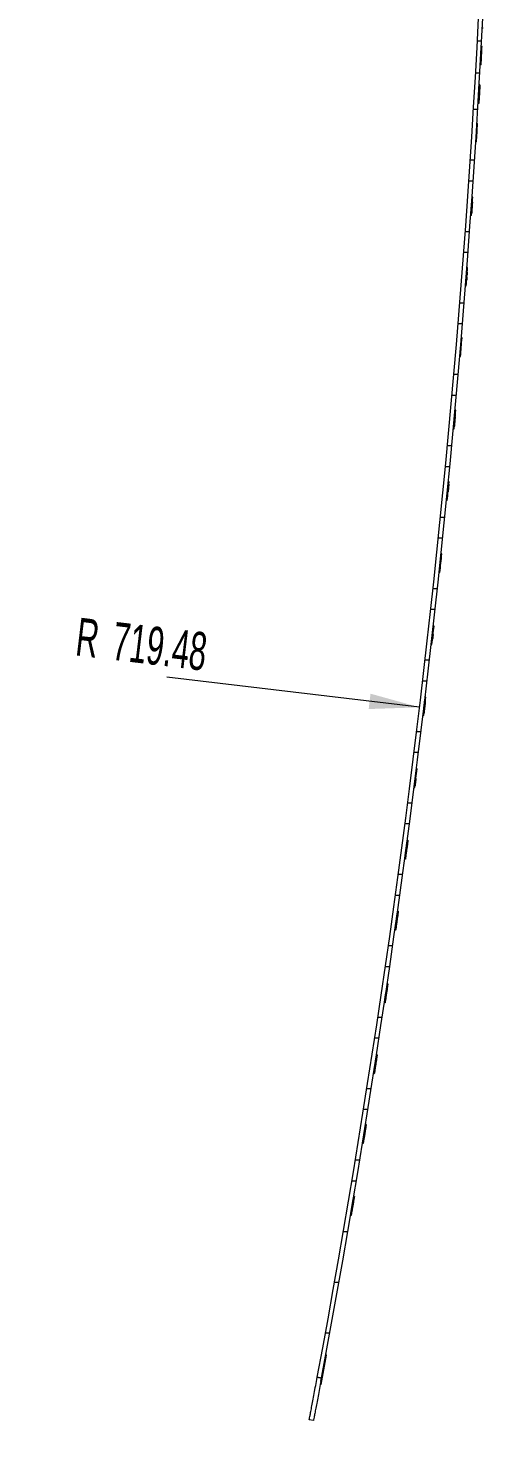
# Model space of a CAD drawing. Header units: millimetres. Extents: x -568 to 210, y 0 to 297.
# Drawn here: x 119.3 to 151.9, y 100.2 to 198.2 of the extents above; entities that cross this region are included whole.
import ezdxf

# ---------------------------------------------------------------- set-up
doc = ezdxf.new("R2010")
doc.units = ezdxf.units.MM
doc.linetypes.add('HIDDEN', pattern=[1.905, 1.27, -0.635])
doc.styles.add('SLDTEXTSTYLE2', font='TXT', dxfattribs={"width": 0.605})
doc.dimstyles.new('SLDDIMSTYLE4', dxfattribs={"dimtxt": 2.568319, "dimasz": 3.5, "dimexe": 0, "dimexo": 0.0625, "dimgap": 0.64208, "dimtad": 2, "dimrnd": 1e-09, "dimzin": 12, "dimdsep": 46, "dimtxsty": 'SLDTEXTSTYLE2', "dimblk1": 'NONE', "dimblk2": 'NONE', "dimsah": 1, "dimcen": 0.09, "dimadec": 0, "dimazin": 0, "dimtfac": 1, "dimtofl": 0, "dimtmove": 0, "dimatfit": 3, "dimldrblk": 'NONE', "dimfxl": 1, "dimtolj": 1, "dimtzin": 12, "dimarcsym": 0})

# ---------------------------------------------------------------- blocks, each defined once
blk = doc.blocks.new('*D37')
at = {"color": 7, "linetype": 'Continuous', "lineweight": 0, "attachment_point": 1, "rotation": 353.19613, "style": 'SLDTEXTSTYLE2'}
for s, insert, char_height in [('R', (122.812, 157.195), 2.646), ('719.48', (125.34, 156.894), 2.6458)]:
    blk.add_mtext(s, dxfattribs=dict(at, insert=insert, char_height=char_height))
blk = doc.blocks.new('_NONE')

msp = doc.modelspace()

# ---------------------------------------------------------------- linework, layer by layer
at = {"color": 7, "linetype": 'Continuous', "lineweight": 15}
for p, q in [((150.908, 198.177), (150.858, 198.177)), ((150.84, 196.921), (150.79, 196.921)), ((150.769, 195.636), (150.719, 195.636)), ((150.689, 194.252), (150.639, 194.252)), ((150.639, 193.396), (150.589, 193.396)), ((150.644, 193.481), (150.594, 193.481)), ((150.652, 193.623), (150.602, 193.623)), ((150.669, 193.901), (150.619, 193.901)), ((150.611, 192.935), (150.561, 192.935)), ((150.446, 190.269), (150.396, 190.269)), ((150.101, 185.155), (150.051, 185.155)), ((149.735, 180.244), (149.685, 180.244)), ((149.736, 180.261), (149.686, 180.261)), ((149.337, 175.353), (149.287, 175.353)), ((148.891, 170.305), (148.84, 170.305)), ((148.892, 170.322), (148.842, 170.322)), ((148.416, 165.325), (148.365, 165.325)), ((148.417, 165.342), (148.367, 165.342)), ((147.904, 160.333), (147.854, 160.333)), ((147.353, 155.3), (147.303, 155.3)), ((147.355, 155.317), (147.304, 155.317)), ((146.776, 150.352), (146.726, 150.352)), ((146.778, 150.368), (146.728, 150.368)), ((146.159, 145.358), (146.108, 145.358)), ((146.161, 145.374), (146.11, 145.374)), ((145.509, 140.389), (145.459, 140.389)), ((145.511, 140.406), (145.585, 140.96)), ((145.595, 141.031), (145.544, 141.031)), ((144.829, 135.454), (144.778, 135.454)), ((144.831, 135.47), (144.909, 136.024)), ((144.919, 136.096), (144.869, 136.096)), ((144.096, 130.401), (144.046, 130.401)), ((144.099, 130.417), (144.181, 130.971)), ((144.191, 131.042), (144.141, 131.042)), ((143.343, 125.45), (143.293, 125.45)), ((143.346, 125.467), (143.432, 126.02)), ((143.443, 126.092), (143.392, 126.092)), ((142.573, 120.613), (142.523, 120.613)), ((142.576, 120.629), (142.672, 121.222)), ((142.677, 121.254), (142.627, 121.254)), ((141.743, 115.617), (141.835, 116.162)), ((141.849, 116.242), (141.798, 116.242)), ((141.74, 115.6), (141.689, 115.6)), ((140.023, 105.897), (139.972, 105.897)), ((140.028, 105.923), (139.977, 105.923)), ((139.38, 104.347), (139.674, 104.291)), ((139.637, 103.816), (139.586, 103.816)), ((139.641, 103.842), (139.591, 103.842)), ((139.118, 101.342), (138.824, 101.399))]:
    msp.add_line(p, q, dxfattribs=at)
at = {"color": 7, "linetype": 'HIDDEN', "lineweight": 0}
for p, q in [((150.809, 197.291), (150.509, 197.291)), ((150.79, 196.007), (150.739, 196.007)), ((150.789, 196.004), (150.739, 196.004)), ((150.802, 196.229), (150.752, 196.229)), ((150.807, 196.311), (150.756, 196.311)), ((150.81, 196.377), (150.76, 196.377)), ((150.811, 196.392), (150.761, 196.392)), ((150.821, 196.572), (150.771, 196.572)), ((150.822, 196.588), (150.772, 196.588)), ((150.832, 196.772), (150.782, 196.772)), ((150.387, 195.087), (150.688, 195.087)), ((150.777, 195.791), (150.727, 195.791)), ((150.777, 195.785), (150.727, 195.785)), ((150.68, 194.088), (150.63, 194.088)), ((150.681, 194.104), (150.631, 194.104)), ((150.688, 194.236), (150.638, 194.236)), ((150.62, 193.083), (150.57, 193.083)), ((150.621, 193.1), (150.571, 193.1)), ((150.634, 193.308), (150.583, 193.308)), ((150.634, 193.316), (150.584, 193.316)), ((150.636, 193.347), (150.586, 193.347)), ((150.645, 193.506), (150.595, 193.506)), ((150.645, 193.497), (150.595, 193.497)), ((150.645, 193.495), (150.595, 193.495)), ((150.647, 193.528), (150.597, 193.528)), ((150.648, 193.544), (150.598, 193.544)), ((150.653, 193.627), (150.602, 193.627)), ((150.655, 193.676), (150.605, 193.676)), ((150.656, 193.693), (150.606, 193.693)), ((150.663, 193.799), (150.613, 193.799)), ((150.665, 193.833), (150.615, 193.833)), ((150.666, 193.851), (150.616, 193.851)), ((150.667, 193.874), (150.617, 193.874)), ((150.669, 193.913), (150.619, 193.913)), ((150.645, 193.506), (150.644, 193.486)), ((150.535, 192.517), (150.234, 192.517)), ((150.612, 192.952), (150.562, 192.952)), ((150.497, 191.081), (150.447, 191.081)), ((150.506, 191.227), (150.456, 191.227)), ((150.507, 191.232), (150.457, 191.232)), ((150.509, 191.27), (150.459, 191.27)), ((150.527, 191.553), (150.477, 191.553)), ((150.467, 190.595), (150.416, 190.595)), ((150.014, 189.019), (150.315, 189.019)), ((150.215, 187.549), (149.914, 187.549)), ((150.181, 186.291), (150.13, 186.291)), ((150.191, 186.439), (150.141, 186.439)), ((150.109, 185.27), (150.059, 185.27)), ((150.112, 185.32), (150.062, 185.32)), ((150.124, 185.481), (150.074, 185.481)), ((150.129, 185.558), (150.079, 185.558)), ((150.135, 185.636), (150.085, 185.636)), ((150.164, 186.061), (150.114, 186.061)), ((150.166, 186.077), (150.115, 186.077)), ((150.166, 186.085), (150.116, 186.085)), ((150.166, 186.083), (150.116, 186.083)), ((150.168, 186.114), (150.118, 186.114)), ((149.671, 184.051), (149.971, 184.051)), ((149.861, 182.581), (149.56, 182.581)), ((149.824, 181.397), (149.774, 181.397)), ((149.835, 181.545), (149.785, 181.545)), ((149.746, 180.392), (149.696, 180.392)), ((149.761, 180.587), (149.711, 180.587)), ((149.763, 180.606), (149.713, 180.606)), ((149.764, 180.623), (149.714, 180.623)), ((149.766, 180.648), (149.716, 180.648)), ((149.766, 180.647), (149.716, 180.647)), ((149.783, 180.87), (149.733, 180.87)), ((149.785, 180.887), (149.734, 180.887)), ((149.79, 180.964), (149.74, 180.964)), ((149.795, 181.016), (149.744, 181.016)), ((149.795, 181.018), (149.745, 181.018)), ((149.809, 181.199), (149.758, 181.199)), ((149.81, 181.213), (149.759, 181.213)), ((149.81, 181.219), (149.76, 181.219)), ((149.81, 181.218), (149.76, 181.218)), ((149.81, 181.216), (149.76, 181.216)), ((149.292, 179.083), (149.593, 179.083)), ((149.473, 177.613), (149.172, 177.613)), ((149.443, 176.621), (149.393, 176.621)), ((149.444, 176.637), (149.394, 176.637)), ((149.363, 175.666), (149.313, 175.666)), ((149.364, 175.679), (149.314, 175.679)), ((149.377, 175.83), (149.327, 175.83)), ((149.416, 176.293), (149.366, 176.293)), ((149.417, 176.311), (149.367, 176.311)), ((148.88, 174.115), (149.181, 174.115)), ((149.05, 172.645), (148.749, 172.645)), ((149.008, 171.589), (148.957, 171.589)), ((149.009, 171.606), (148.959, 171.606)), ((148.922, 170.647), (148.872, 170.647)), ((148.924, 170.667), (148.874, 170.667)), ((148.925, 170.684), (148.875, 170.684)), ((148.932, 170.752), (148.881, 170.752)), ((148.933, 170.762), (148.882, 170.762)), ((148.946, 170.914), (148.896, 170.914)), ((148.948, 170.931), (148.898, 170.931)), ((148.957, 171.029), (148.907, 171.029)), ((148.963, 171.092), (148.912, 171.092)), ((148.97, 171.178), (148.92, 171.178)), ((148.98, 171.28), (148.929, 171.28)), ((148.993, 171.425), (148.942, 171.425)), ((148.904, 170.453), (148.854, 170.453)), ((148.905, 170.461), (148.855, 170.461)), ((148.432, 169.147), (148.733, 169.147)), ((148.592, 167.677), (148.291, 167.677)), ((148.543, 166.626), (148.493, 166.626)), ((148.449, 165.667), (148.399, 165.667)), ((148.458, 165.759), (148.408, 165.759)), ((148.459, 165.768), (148.409, 165.768)), ((148.459, 165.764), (148.409, 165.764)), ((148.476, 165.943), (148.426, 165.943)), ((148.483, 166.012), (148.433, 166.012)), ((148.485, 166.033), (148.435, 166.033)), ((148.5, 166.181), (148.449, 166.181)), ((148.509, 166.28), (148.459, 166.28)), ((148.511, 166.3), (148.461, 166.3)), ((148.511, 166.296), (148.461, 166.296)), ((148.522, 166.412), (148.472, 166.412)), ((148.525, 166.439), (148.475, 166.439)), ((148.529, 166.477), (148.478, 166.477)), ((148.529, 166.48), (148.479, 166.48)), ((148.43, 165.473), (148.38, 165.473)), ((147.95, 164.179), (148.251, 164.179)), ((148.099, 162.709), (147.798, 162.709)), ((148.005, 161.291), (147.955, 161.291)), ((148.02, 161.436), (147.97, 161.436)), ((148.023, 161.467), (147.973, 161.467)), ((148.037, 161.601), (147.987, 161.601)), ((148.039, 161.617), (147.989, 161.617)), ((147.939, 160.659), (147.888, 160.659)), ((147.941, 160.682), (147.891, 160.682)), ((147.433, 159.21), (147.734, 159.21)), ((147.572, 157.741), (147.27, 157.741)), ((147.425, 155.942), (147.375, 155.942)), ((147.434, 156.021), (147.384, 156.021)), ((147.442, 156.091), (147.392, 156.091)), ((147.462, 156.269), (147.411, 156.269)), ((147.463, 156.277), (147.412, 156.277)), ((147.463, 156.276), (147.412, 156.276)), ((147.462, 156.275), (147.412, 156.275)), ((147.462, 156.273), (147.412, 156.273)), ((147.482, 156.453), (147.432, 156.453)), ((147.499, 156.601), (147.449, 156.601)), ((147.37, 155.448), (147.319, 155.448)), ((147.392, 155.643), (147.341, 155.643)), ((147.398, 155.698), (147.347, 155.698)), ((147.397, 155.695), (147.347, 155.695)), ((147.397, 155.693), (147.347, 155.693)), ((147.397, 155.69), (147.347, 155.69)), ((146.881, 154.242), (147.183, 154.242)), ((147.01, 152.773), (146.708, 152.773)), ((146.848, 150.949), (146.797, 150.949)), ((146.849, 150.961), (146.799, 150.961)), ((146.851, 150.981), (146.801, 150.981)), ((146.858, 151.036), (146.808, 151.036)), ((146.879, 151.218), (146.829, 151.218)), ((146.88, 151.226), (146.83, 151.226)), ((146.881, 151.23), (146.831, 151.23)), ((146.892, 151.327), (146.842, 151.327)), ((146.913, 151.504), (146.863, 151.504)), ((146.931, 151.653), (146.881, 151.653)), ((146.794, 150.5), (146.743, 150.5)), ((146.815, 150.681), (146.765, 150.681)), ((146.817, 150.698), (146.767, 150.698)), ((146.817, 150.694), (146.767, 150.694)), ((146.831, 150.813), (146.781, 150.813)), ((146.294, 149.274), (146.596, 149.274)), ((146.412, 147.805), (146.11, 147.805)), ((146.241, 146.008), (146.19, 146.008)), ((146.241, 146.008), (146.191, 146.008)), ((146.263, 146.186), (146.213, 146.186)), ((146.282, 146.332), (146.231, 146.332)), ((146.282, 146.337), (146.232, 146.337)), ((146.287, 146.375), (146.237, 146.375)), ((146.293, 146.422), (146.243, 146.422)), ((146.304, 146.51), (146.254, 146.51)), ((146.323, 146.658), (146.272, 146.658)), ((146.174, 145.481), (146.124, 145.481)), ((146.177, 145.506), (146.127, 145.506)), ((146.202, 145.7), (146.152, 145.7)), ((145.672, 144.306), (145.974, 144.306)), ((145.78, 142.837), (145.477, 142.837)), ((145.62, 141.217), (145.569, 141.217)), ((145.64, 141.369), (145.589, 141.369)), ((145.645, 141.406), (145.594, 141.406)), ((145.663, 141.542), (145.612, 141.542)), ((145.665, 141.558), (145.615, 141.558)), ((145.682, 141.69), (145.632, 141.69)), ((145.685, 141.706), (145.634, 141.706)), ((145.595, 141.029), (145.544, 141.029)), ((145.597, 141.046), (145.546, 141.046)), ((145.597, 141.047), (145.547, 141.047)), ((145.015, 139.338), (145.317, 139.338)), ((145.112, 137.869), (144.81, 137.869)), ((144.959, 136.376), (144.908, 136.376)), ((144.961, 136.392), (144.91, 136.392)), ((144.962, 136.4), (144.911, 136.4)), ((144.962, 136.399), (144.911, 136.399)), ((144.991, 136.606), (144.94, 136.606)), ((144.993, 136.623), (144.943, 136.623)), ((145.012, 136.755), (144.961, 136.755)), ((145.014, 136.771), (144.963, 136.771)), ((144.919, 136.094), (144.869, 136.094)), ((144.922, 136.112), (144.871, 136.112)), ((144.921, 136.111), (144.871, 136.111)), ((144.322, 134.37), (144.625, 134.37)), ((144.41, 132.901), (144.106, 132.901)), ((144.238, 131.355), (144.187, 131.355)), ((144.24, 131.369), (144.189, 131.369)), ((144.24, 131.375), (144.19, 131.375)), ((144.24, 131.372), (144.19, 131.372)), ((144.267, 131.553), (144.216, 131.553)), ((144.269, 131.569), (144.219, 131.569)), ((144.288, 131.701), (144.238, 131.701)), ((144.291, 131.718), (144.24, 131.718)), ((144.192, 131.044), (144.141, 131.044)), ((144.191, 131.04), (144.141, 131.04)), ((144.194, 131.058), (144.143, 131.058)), ((144.194, 131.057), (144.143, 131.057)), ((144.203, 131.12), (144.152, 131.12)), ((144.211, 131.174), (144.16, 131.174)), ((144.211, 131.173), (144.16, 131.173)), ((143.594, 129.402), (143.898, 129.402)), ((143.671, 127.933), (143.368, 127.933)), ((143.492, 126.406), (143.441, 126.406)), ((143.522, 126.602), (143.471, 126.602)), ((143.524, 126.619), (143.474, 126.619)), ((143.542, 126.734), (143.491, 126.734)), ((143.545, 126.751), (143.494, 126.751)), ((143.547, 126.767), (143.497, 126.767)), ((143.443, 126.09), (143.392, 126.09)), ((143.445, 126.108), (143.395, 126.108)), ((143.445, 126.107), (143.395, 126.107)), ((142.831, 124.434), (143.135, 124.434)), ((142.898, 122.965), (142.594, 122.965)), ((142.755, 121.732), (142.704, 121.732)), ((142.76, 121.765), (142.709, 121.765)), ((142.762, 121.782), (142.712, 121.782)), ((142.781, 121.897), (142.73, 121.897)), ((142.784, 121.913), (142.733, 121.913)), ((142.786, 121.93), (142.736, 121.93)), ((142.677, 121.252), (142.626, 121.252)), ((142.68, 121.27), (142.629, 121.27)), ((142.68, 121.269), (142.629, 121.269)), ((142.691, 121.337), (142.64, 121.337)), ((142.701, 121.4), (142.65, 121.4)), ((142.715, 121.485), (142.664, 121.485)), ((142.032, 119.466), (142.336, 119.466)), ((142.088, 117.997), (141.784, 117.997)), ((141.924, 116.687), (141.873, 116.687)), ((141.928, 116.715), (141.878, 116.715)), ((141.935, 116.755), (141.884, 116.755)), ((141.935, 116.753), (141.884, 116.753)), ((141.937, 116.769), (141.887, 116.769)), ((141.96, 116.901), (141.909, 116.901)), ((141.962, 116.917), (141.912, 116.917)), ((141.848, 116.24), (141.797, 116.24)), ((141.851, 116.257), (141.8, 116.257)), ((141.851, 116.258), (141.801, 116.258)), ((141.856, 116.287), (141.805, 116.287)), ((141.86, 116.308), (141.809, 116.308)), ((141.885, 116.456), (141.834, 116.456)), ((141.901, 116.555), (141.851, 116.555)), ((141.904, 116.571), (141.853, 116.571)), ((141.198, 114.498), (141.502, 114.498)), ((140.876, 110.935), (140.572, 110.935)), ((139.949, 107.435), (140.254, 107.435)), ((139.828, 104.843), (139.777, 104.843)), ((139.674, 104.291), (139.38, 104.347))]:
    msp.add_line(p, q, dxfattribs=at)
at = {"color": 7, "linetype": 'Continuous', "lineweight": 0}
msp.add_line((146.495, 150.947), (128.915, 153.045), dxfattribs=at)
at = {"color": 7, "linetype": 'HIDDEN', "lineweight": 0, "flags": 128}
msp.add_lwpolyline([(139.635, 104.08), (139.672, 104.277), (139.674, 104.291)], dxfattribs=at)
at = {"color": 7, "linetype": 'Continuous', "lineweight": 15}
for radius, start, end in [(719.48, 349.441428, 0), (719.78, 349.441328, 0), (719.83, 356.770799, 356.873171), (719.83, 356.556747, 356.647327), (719.83, 356.342818, 356.445235), (719.83, 355.934843, 356.037309), (719.83, 355.544172, 355.646689), (719.83, 355.152244, 355.254818), (719.83, 354.750196, 354.852833), (719.83, 354.352006, 354.45471), (719.83, 353.951248, 354.054025), (719.83, 353.549596, 353.652451), (719.83, 353.153063, 353.256001), (719.83, 352.752515, 352.85554), (719.83, 349.40579, 349.572124)]:
    msp.add_arc((-567.918, 236.185), radius, start, end, dxfattribs=at)
at = {"color": 7, "linetype": 'HIDDEN', "lineweight": 0}
for points, knots in [([(150.761, 196.392), (150.761, 196.389), (150.761, 196.386), (150.76, 196.384), (150.76, 196.382), (150.76, 196.381), (150.76, 196.38), (150.76, 196.378), (150.76, 196.377), (150.76, 196.377)], [0, 0, 0, 0, 0.000039056, 0.000039056, 0.000039056, 0.0000779637, 0.0000779637, 0.0000779637, 0.0001554106, 0.0001554106, 0.0001554106, 0.0001554106]), ([(150.727, 195.791), (150.727, 195.789), (150.727, 195.788), (150.727, 195.787), (150.727, 195.786), (150.727, 195.786), (150.727, 195.786), (150.727, 195.785), (150.727, 195.785), (150.727, 195.785)], [0, 0, 0, 0, 0.00002756, 0.00002756, 0.00002756, 0.000055125, 0.000055125, 0.000055125, 0.000110108, 0.000110108, 0.000110108, 0.000110108]), ([(150.616, 193.851), (150.617, 193.869), (150.618, 193.888), (150.619, 193.908), (150.62, 193.927), (150.621, 193.946), (150.622, 193.966), (150.624, 193.986), (150.625, 194.006), (150.626, 194.026), (150.627, 194.047), (150.628, 194.067), (150.63, 194.088)], [0, 0, 0, 0, 0.0000634621, 0.0000634621, 0.0000634621, 0.0001269779, 0.0001269779, 0.0001269779, 0.0001903364, 0.0001903364, 0.0001903364, 0.0002539866, 0.0002539866, 0.0002539866, 0.0002539866]), ([(150.622, 193.119), (150.622, 193.115), (150.621, 193.1), (150.621, 193.1), (150.621, 193.1)], [0, 0, 0, 0, 0.260717, 1, 1, 1, 1]), ([(150.639, 193.396), (150.639, 193.396), (150.638, 193.381), (150.636, 193.35), (150.634, 193.32), (150.634, 193.308)], [0, 0, 0, 0, 0.027871, 0.601035, 1, 1, 1, 1]), ([(150.135, 185.636), (150.131, 185.586), (150.127, 185.534), (150.119, 185.413), (150.114, 185.345), (150.109, 185.27)], [0, 0, 0, 0, 0.5, 0.5, 1, 1, 1, 1]), ([(150.166, 186.083), (150.163, 186.035), (150.159, 185.988), (150.154, 185.904), (150.151, 185.867), (150.144, 185.762), (150.139, 185.698), (150.135, 185.636)], [0, 0, 0, 0, 0.25, 0.25, 0.5, 0.5, 1, 1, 1, 1]), ([(149.785, 180.887), (149.785, 180.887), (149.784, 180.883), (149.782, 180.86), (149.781, 180.843), (149.778, 180.798), (149.776, 180.771), (149.771, 180.712), (149.769, 180.68), (149.766, 180.648)], [0, 0, 0, 0, 0.25, 0.25, 0.5, 0.5, 0.75, 0.75, 1, 1, 1, 1]), ([(149.81, 181.213), (149.807, 181.184), (149.805, 181.155), (149.801, 181.102), (149.799, 181.08), (149.797, 181.048), (149.796, 181.036), (149.795, 181.02), (149.795, 181.017), (149.795, 181.016)], [0, 0, 0, 0, 0.25, 0.25, 0.5, 0.5, 0.75, 0.75, 1, 1, 1, 1]), ([(149.795, 181.016), (149.795, 181.016), (149.795, 181.016), (149.795, 181.017), (149.795, 181.017), (149.795, 181.017), (149.795, 181.017), (149.795, 181.017), (149.795, 181.018), (149.795, 181.018)], [0, 0, 0, 0, 0.00000593754, 0.00000593754, 0.00000593754, 0.00001187594, 0.00001187594, 0.00001187594, 0.00002374416, 0.00002374416, 0.00002374416, 0.00002374416]), ([(148.932, 170.752), (148.928, 170.715), (148.925, 170.678), (148.918, 170.607), (148.915, 170.573), (148.91, 170.513), (148.908, 170.489), (148.905, 170.46), (148.904, 170.454), (148.904, 170.453)], [0, 0, 0, 0, 0.25, 0.25, 0.5, 0.5, 0.75, 0.75, 1, 1, 1, 1]), ([(148.957, 171.029), (148.957, 171.028), (148.956, 171.025), (148.954, 171.002), (148.952, 170.981), (148.948, 170.926), (148.945, 170.894), (148.938, 170.824), (148.935, 170.788), (148.932, 170.752)], [0, 0, 0, 0, 0.25, 0.25, 0.5, 0.5, 0.75, 0.75, 1, 1, 1, 1]), ([(148.97, 171.178), (148.97, 171.177), (148.97, 171.169), (148.967, 171.139), (148.965, 171.117), (148.963, 171.092)], [0, 0, 0, 0, 0.5, 0.5, 1, 1, 1, 1]), ([(148.38, 165.473), (148.38, 165.474), (148.381, 165.48), (148.383, 165.509), (148.386, 165.532), (148.391, 165.589), (148.395, 165.623), (148.402, 165.693), (148.405, 165.73), (148.409, 165.768)], [0, 0, 0, 0, 0.25, 0.25, 0.5, 0.5, 0.75, 0.75, 1, 1, 1, 1]), ([(148.409, 165.768), (148.412, 165.803), (148.416, 165.838), (148.422, 165.904), (148.425, 165.933), (148.43, 165.982), (148.432, 166.002), (148.434, 166.027), (148.435, 166.032), (148.435, 166.033)], [0, 0, 0, 0, 0.25, 0.25, 0.5, 0.5, 0.75, 0.75, 1, 1, 1, 1]), ([(148.529, 166.48), (148.522, 166.405), (148.513, 166.316), (148.495, 166.132), (148.486, 166.037), (148.476, 165.943)], [0, 0, 0, 0, 0.5, 0.5, 1, 1, 1, 1]), ([(148.5, 166.181), (148.5, 166.18), (148.499, 166.178), (148.498, 166.163), (148.497, 166.151), (148.494, 166.122), (148.492, 166.105), (148.488, 166.062), (148.486, 166.037), (148.483, 166.012)], [0, 0, 0, 0, 0.25, 0.25, 0.5, 0.5, 0.75, 0.75, 1, 1, 1, 1]), ([(148.529, 166.477), (148.529, 166.477), (148.528, 166.472), (148.526, 166.45), (148.524, 166.432), (148.522, 166.412)], [0, 0, 0, 0, 0.5, 0.5, 1, 1, 1, 1]), ([(147.347, 155.698), (147.351, 155.73), (147.355, 155.762), (147.362, 155.823), (147.365, 155.851), (147.37, 155.898), (147.372, 155.916), (147.374, 155.938), (147.375, 155.942), (147.375, 155.942)], [0, 0, 0, 0, 0.25, 0.25, 0.5, 0.5, 0.75, 0.75, 1, 1, 1, 1]), ([(147.392, 156.091), (147.392, 156.091), (147.392, 156.093), (147.394, 156.108), (147.395, 156.12), (147.399, 156.155), (147.401, 156.177), (147.407, 156.225), (147.409, 156.251), (147.412, 156.276)], [0, 0, 0, 0, 0.25, 0.25, 0.5, 0.5, 0.75, 0.75, 1, 1, 1, 1]), ([(147.434, 156.021), (147.433, 156.011), (147.431, 155.998), (147.427, 155.959), (147.424, 155.933), (147.418, 155.873), (147.414, 155.84), (147.406, 155.768), (147.402, 155.732), (147.397, 155.695)], [0, 0, 0, 0, 0.25, 0.25, 0.5, 0.5, 0.75, 0.75, 1, 1, 1, 1]), ([(147.412, 156.276), (147.415, 156.301), (147.418, 156.325), (147.423, 156.371), (147.425, 156.391), (147.431, 156.44), (147.432, 156.452), (147.432, 156.453)], [0, 0, 0, 0, 0.25, 0.25, 0.5, 0.5, 1, 1, 1, 1]), ([(147.319, 155.448), (147.319, 155.45), (147.32, 155.454), (147.323, 155.477), (147.324, 155.493), (147.33, 155.539), (147.333, 155.569), (147.34, 155.632), (147.344, 155.665), (147.347, 155.698)], [0, 0, 0, 0, 0.25, 0.25, 0.5, 0.5, 0.75, 0.75, 1, 1, 1, 1]), ([(146.848, 150.949), (146.836, 150.851), (146.824, 150.752), (146.81, 150.638), (146.808, 150.615), (146.803, 150.575), (146.801, 150.557), (146.797, 150.529), (146.796, 150.518), (146.794, 150.504), (146.794, 150.501), (146.794, 150.5)], [0, 0, 0, 0, 0.5, 0.5, 0.625, 0.625, 0.75, 0.75, 0.875, 0.875, 1, 1, 1, 1]), ([(146.799, 150.961), (146.799, 150.962), (146.799, 150.966), (146.802, 150.989), (146.804, 151.008), (146.81, 151.057), (146.814, 151.087), (146.821, 151.15), (146.825, 151.184), (146.829, 151.218)], [0, 0, 0, 0, 0.25, 0.25, 0.5, 0.5, 0.75, 0.75, 1, 1, 1, 1]), ([(146.829, 151.218), (146.833, 151.253), (146.838, 151.289), (146.846, 151.357), (146.849, 151.389), (146.856, 151.444), (146.859, 151.468), (146.862, 151.497), (146.863, 151.503), (146.863, 151.504)], [0, 0, 0, 0, 0.25, 0.25, 0.5, 0.5, 0.75, 0.75, 1, 1, 1, 1]), ([(146.88, 151.226), (146.874, 151.175), (146.868, 151.124), (146.857, 151.027), (146.851, 150.98), (146.842, 150.901), (146.838, 150.868), (146.833, 150.824), (146.831, 150.814), (146.831, 150.813)], [0, 0, 0, 0, 0.25, 0.25, 0.5, 0.5, 0.75, 0.75, 1, 1, 1, 1]), ([(146.851, 150.981), (146.851, 150.975), (146.85, 150.97), (146.849, 150.965), (146.849, 150.962), (146.849, 150.96), (146.848, 150.957), (146.848, 150.955), (146.848, 150.952), (146.848, 150.949)], [0, 0, 0, 0, 0.00001580744, 0.00001580744, 0.00001580744, 0.00002371148, 0.00002371148, 0.00002371148, 0.00003161564, 0.00003161564, 0.00003161564, 0.00003161564]), ([(146.127, 145.506), (146.127, 145.507), (146.128, 145.511), (146.13, 145.531), (146.132, 145.546), (146.137, 145.582), (146.139, 145.602), (146.145, 145.648), (146.148, 145.673), (146.164, 145.799), (146.177, 145.904), (146.191, 146.008)], [0, 0, 0, 0, 0.125, 0.125, 0.25, 0.25, 0.375, 0.375, 0.5, 0.5, 1, 1, 1, 1]), ([(146.241, 146.008), (146.229, 145.916), (146.218, 145.825), (146.201, 145.689), (146.195, 145.645), (146.184, 145.559), (146.179, 145.519), (146.174, 145.481)], [0, 0, 0, 0, 0.5, 0.5, 0.75, 0.75, 1, 1, 1, 1]), ([(146.191, 146.008), (146.2, 146.079), (146.208, 146.15), (146.226, 146.291), (146.235, 146.361), (146.243, 146.422)], [0, 0, 0, 0, 0.5, 0.5, 1, 1, 1, 1]), ([(146.243, 146.422), (146.246, 146.448), (146.249, 146.472), (146.253, 146.503), (146.254, 146.509), (146.254, 146.51)], [0, 0, 0, 0, 0.5, 0.5, 1, 1, 1, 1]), ([(145.544, 141.029), (145.553, 141.093), (145.561, 141.157), (145.578, 141.283), (145.586, 141.345), (145.6, 141.449), (145.605, 141.489), (145.613, 141.545), (145.614, 141.557), (145.615, 141.558)], [0, 0, 0, 0, 0.25, 0.25, 0.5, 0.5, 0.75, 0.75, 1, 1, 1, 1]), ([(145.478, 140.537), (145.479, 140.539), (145.48, 140.549), (145.487, 140.601), (145.492, 140.64), (145.505, 140.733), (145.512, 140.789), (145.528, 140.907), (145.536, 140.968), (145.544, 141.029)], [0, 0, 0, 0, 0.25, 0.25, 0.5, 0.5, 0.75, 0.75, 1, 1, 1, 1]), ([(144.869, 136.094), (144.878, 136.158), (144.886, 136.222), (144.904, 136.347), (144.913, 136.41), (144.927, 136.514), (144.933, 136.554), (144.941, 136.61), (144.942, 136.622), (144.943, 136.623)], [0, 0, 0, 0, 0.25, 0.25, 0.5, 0.5, 0.75, 0.75, 1, 1, 1, 1]), ([(144.799, 135.602), (144.8, 135.604), (144.801, 135.614), (144.808, 135.665), (144.814, 135.705), (144.827, 135.798), (144.835, 135.854), (144.851, 135.971), (144.86, 136.032), (144.869, 136.094)], [0, 0, 0, 0, 0.25, 0.25, 0.5, 0.5, 0.75, 0.75, 1, 1, 1, 1]), ([(144.068, 130.549), (144.068, 130.55), (144.07, 130.56), (144.077, 130.612), (144.083, 130.651), (144.097, 130.745), (144.105, 130.801), (144.123, 130.918), (144.132, 130.979), (144.141, 131.04)], [0, 0, 0, 0, 0.25, 0.25, 0.5, 0.5, 0.75, 0.75, 1, 1, 1, 1]), ([(144.211, 131.173), (144.211, 131.173), (144.211, 131.173), (144.211, 131.173), (144.211, 131.173), (144.211, 131.173), (144.211, 131.173), (144.211, 131.173), (144.211, 131.174), (144.211, 131.174)], [0, 0, 0, 0, 0.00000593754, 0.00000593754, 0.00000593754, 0.00001187596, 0.00001187596, 0.00001187596, 0.00002374538, 0.00002374538, 0.00002374538, 0.00002374538]), ([(143.392, 126.09), (143.402, 126.154), (143.412, 126.218), (143.431, 126.343), (143.441, 126.405), (143.457, 126.509), (143.463, 126.549), (143.472, 126.606), (143.474, 126.618), (143.474, 126.619)], [0, 0, 0, 0, 0.25, 0.25, 0.5, 0.5, 0.75, 0.75, 1, 1, 1, 1]), ([(143.316, 125.598), (143.316, 125.6), (143.318, 125.61), (143.326, 125.662), (143.332, 125.701), (143.346, 125.795), (143.355, 125.85), (143.373, 125.968), (143.383, 126.029), (143.392, 126.09)], [0, 0, 0, 0, 0.25, 0.25, 0.5, 0.5, 0.75, 0.75, 1, 1, 1, 1]), ([(142.626, 121.252), (142.637, 121.316), (142.647, 121.38), (142.667, 121.506), (142.677, 121.568), (142.694, 121.672), (142.701, 121.712), (142.71, 121.768), (142.712, 121.78), (142.712, 121.782)], [0, 0, 0, 0, 0.25, 0.25, 0.5, 0.5, 0.75, 0.75, 1, 1, 1, 1]), ([(142.547, 120.761), (142.547, 120.762), (142.549, 120.773), (142.557, 120.824), (142.563, 120.863), (142.579, 120.957), (142.588, 121.013), (142.607, 121.13), (142.617, 121.191), (142.626, 121.252)], [0, 0, 0, 0, 0.25, 0.25, 0.5, 0.5, 0.75, 0.75, 1, 1, 1, 1]), ([(142.691, 121.337), (142.691, 121.336), (142.69, 121.333), (142.686, 121.309), (142.683, 121.288), (142.674, 121.233), (142.669, 121.201), (142.658, 121.132), (142.652, 121.096), (142.646, 121.06)], [0, 0, 0, 0, 0.25, 0.25, 0.5, 0.5, 0.75, 0.75, 1, 1, 1, 1]), ([(142.715, 121.485), (142.715, 121.484), (142.713, 121.477), (142.709, 121.447), (142.705, 121.424), (142.701, 121.4)], [0, 0, 0, 0, 0.5, 0.5, 1, 1, 1, 1]), ([(141.797, 116.24), (141.808, 116.304), (141.819, 116.368), (141.84, 116.493), (141.851, 116.555), (141.868, 116.659), (141.875, 116.699), (141.885, 116.756), (141.887, 116.768), (141.887, 116.769)], [0, 0, 0, 0, 0.25, 0.25, 0.5, 0.5, 0.75, 0.75, 1, 1, 1, 1]), ([(141.714, 115.748), (141.715, 115.75), (141.716, 115.76), (141.725, 115.812), (141.732, 115.851), (141.748, 115.945), (141.757, 116.001), (141.777, 116.118), (141.787, 116.179), (141.797, 116.24)], [0, 0, 0, 0, 0.25, 0.25, 0.5, 0.5, 0.75, 0.75, 1, 1, 1, 1]), ([(141.764, 116.043), (141.77, 116.078), (141.776, 116.112), (141.787, 116.177), (141.792, 116.207), (141.8, 116.256), (141.804, 116.276), (141.808, 116.302), (141.809, 116.308), (141.809, 116.308)], [0, 0, 0, 0, 0.25, 0.25, 0.5, 0.5, 0.75, 0.75, 1, 1, 1, 1]), ([(141.885, 116.456), (141.885, 116.455), (141.884, 116.453), (141.882, 116.438), (141.88, 116.426), (141.875, 116.397), (141.872, 116.379), (141.865, 116.337), (141.86, 116.312), (141.856, 116.287)], [0, 0, 0, 0, 0.25, 0.25, 0.5, 0.5, 0.75, 0.75, 1, 1, 1, 1]), ([(139.63, 104.053), (139.63, 104.054), (139.631, 104.058), (139.634, 104.077), (139.637, 104.093), (139.649, 104.155), (139.661, 104.218), (139.689, 104.368), (139.705, 104.457), (139.74, 104.645), (139.758, 104.742), (139.776, 104.839)], [0, 0, 0, 0, 0.125, 0.125, 0.25, 0.25, 0.5, 0.5, 0.75, 0.75, 1, 1, 1, 1]), ([(139.776, 104.839), (139.795, 104.942), (139.814, 105.044), (139.851, 105.244), (139.87, 105.344), (139.893, 105.469), (139.899, 105.505), (139.911, 105.569), (139.917, 105.597), (139.925, 105.643), (139.928, 105.659), (139.932, 105.681), (139.933, 105.685), (139.933, 105.686)], [0, 0, 0, 0, 0.25, 0.25, 0.5, 0.5, 0.625, 0.625, 0.75, 0.75, 0.875, 0.875, 1, 1, 1, 1])]:
    msp.add_open_spline(points, degree=3, knots=knots, dxfattribs=at)
at = {"color": 7, "linetype": 'Continuous', "lineweight": 15}
for points, knots in [([(150.689, 194.252), (150.689, 194.251), (150.689, 194.247), (150.687, 194.221), (150.686, 194.201), (150.683, 194.141), (150.68, 194.101), (150.676, 194.03), (150.675, 194.006), (150.672, 193.954), (150.67, 193.927), (150.669, 193.901)], [0, 0, 0, 0, 0.25, 0.25, 0.5, 0.5, 0.75, 0.75, 0.875, 0.875, 1, 1, 1, 1]), ([(150.639, 193.396), (150.635, 193.33), (150.631, 193.265), (150.624, 193.143), (150.62, 193.088), (150.615, 193.003), (150.614, 192.975), (150.612, 192.941), (150.611, 192.936), (150.611, 192.935)], [0, 0, 0, 0, 0.25, 0.25, 0.5, 0.5, 0.75, 0.75, 1, 1, 1, 1]), ([(150.644, 193.481), (150.643, 193.468), (150.642, 193.448), (150.64, 193.41), (150.639, 193.396)], [0, 0, 0, 0, 0.643888, 1, 1, 1, 1]), ([(150.652, 193.623), (150.65, 193.588), (150.649, 193.567), (150.647, 193.537), (150.647, 193.527), (150.645, 193.506), (150.645, 193.496), (150.644, 193.481)], [0, 0, 0, 0, 0.5, 0.5, 0.75, 0.75, 1, 1, 1, 1]), ([(150.669, 193.901), (150.667, 193.871), (150.665, 193.842), (150.662, 193.785), (150.66, 193.758), (150.657, 193.71), (150.656, 193.688), (150.654, 193.652), (150.653, 193.637), (150.652, 193.623)], [0, 0, 0, 0, 0.25, 0.25, 0.5, 0.5, 0.75, 0.75, 1, 1, 1, 1]), ([(145.685, 141.706), (145.684, 141.704), (145.683, 141.692), (145.674, 141.625), (145.667, 141.573), (145.65, 141.443), (145.639, 141.366), (145.618, 141.202), (145.606, 141.116), (145.595, 141.031)], [0, 0, 0, 0, 0.25, 0.25, 0.5, 0.5, 0.75, 0.75, 1, 1, 1, 1]), ([(145.595, 141.031), (145.584, 140.948), (145.573, 140.868), (145.552, 140.713), (145.543, 140.639), (145.526, 140.516), (145.52, 140.468), (145.511, 140.404), (145.509, 140.39), (145.509, 140.389)], [0, 0, 0, 0, 0.25, 0.25, 0.5, 0.5, 0.75, 0.75, 1, 1, 1, 1]), ([(145.014, 136.771), (145.014, 136.769), (145.012, 136.757), (145.002, 136.69), (144.995, 136.637), (144.977, 136.508), (144.966, 136.43), (144.943, 136.266), (144.931, 136.181), (144.919, 136.096)], [0, 0, 0, 0, 0.25, 0.25, 0.5, 0.5, 0.75, 0.75, 1, 1, 1, 1]), ([(144.919, 136.096), (144.908, 136.013), (144.896, 135.933), (144.875, 135.777), (144.864, 135.704), (144.847, 135.581), (144.84, 135.533), (144.831, 135.469), (144.829, 135.455), (144.829, 135.454)], [0, 0, 0, 0, 0.25, 0.25, 0.5, 0.5, 0.75, 0.75, 1, 1, 1, 1]), ([(144.291, 131.718), (144.291, 131.716), (144.289, 131.704), (144.279, 131.636), (144.271, 131.584), (144.252, 131.454), (144.241, 131.377), (144.217, 131.213), (144.204, 131.127), (144.191, 131.042)], [0, 0, 0, 0, 0.25, 0.25, 0.5, 0.5, 0.75, 0.75, 1, 1, 1, 1]), ([(144.191, 131.042), (144.179, 130.96), (144.167, 130.879), (144.144, 130.724), (144.134, 130.651), (144.115, 130.528), (144.108, 130.48), (144.099, 130.416), (144.097, 130.402), (144.096, 130.401)], [0, 0, 0, 0, 0.25, 0.25, 0.5, 0.5, 0.75, 0.75, 1, 1, 1, 1]), ([(143.547, 126.767), (143.547, 126.765), (143.545, 126.753), (143.535, 126.686), (143.526, 126.633), (143.507, 126.504), (143.495, 126.426), (143.469, 126.262), (143.456, 126.177), (143.443, 126.092)], [0, 0, 0, 0, 0.25, 0.25, 0.5, 0.5, 0.75, 0.75, 1, 1, 1, 1]), ([(143.443, 126.092), (143.43, 126.009), (143.418, 125.929), (143.394, 125.774), (143.382, 125.701), (143.363, 125.577), (143.356, 125.529), (143.346, 125.465), (143.344, 125.451), (143.343, 125.45)], [0, 0, 0, 0, 0.25, 0.25, 0.5, 0.5, 0.75, 0.75, 1, 1, 1, 1]), ([(142.786, 121.93), (142.786, 121.928), (142.784, 121.916), (142.773, 121.848), (142.765, 121.796), (142.744, 121.666), (142.731, 121.588), (142.705, 121.425), (142.691, 121.339), (142.677, 121.254)], [0, 0, 0, 0, 0.25, 0.25, 0.5, 0.5, 0.75, 0.75, 1, 1, 1, 1]), ([(142.677, 121.254), (142.664, 121.172), (142.651, 121.091), (142.626, 120.936), (142.614, 120.863), (142.594, 120.74), (142.586, 120.692), (142.576, 120.628), (142.574, 120.614), (142.573, 120.613)], [0, 0, 0, 0, 0.25, 0.25, 0.5, 0.5, 0.75, 0.75, 1, 1, 1, 1]), ([(141.962, 116.917), (141.962, 116.915), (141.96, 116.903), (141.949, 116.836), (141.94, 116.783), (141.918, 116.653), (141.905, 116.576), (141.877, 116.412), (141.863, 116.327), (141.849, 116.242)], [0, 0, 0, 0, 0.25, 0.25, 0.5, 0.5, 0.75, 0.75, 1, 1, 1, 1]), ([(141.849, 116.242), (141.835, 116.159), (141.821, 116.079), (141.795, 115.924), (141.782, 115.851), (141.761, 115.728), (141.753, 115.679), (141.742, 115.615), (141.74, 115.601), (141.74, 115.6)], [0, 0, 0, 0, 0.25, 0.25, 0.5, 0.5, 0.75, 0.75, 1, 1, 1, 1]), ([(138.824, 101.399), (138.824, 101.399), (138.827, 101.418), (138.842, 101.493), (138.852, 101.549), (138.88, 101.697), (138.898, 101.787), (138.938, 102.001), (138.962, 102.125), (139.013, 102.397), (139.041, 102.545), (139.102, 102.867), (139.134, 103.039), (139.234, 103.57), (139.307, 103.957), (139.38, 104.347)], [0, 0, 0, 0, 0.125, 0.125, 0.25, 0.25, 0.375, 0.375, 0.5, 0.5, 0.625, 0.625, 0.75, 0.75, 1, 1, 1, 1]), ([(139.674, 104.291), (139.638, 104.096), (139.602, 103.904), (139.532, 103.528), (139.497, 103.341), (139.429, 102.984), (139.398, 102.814), (139.337, 102.494), (139.308, 102.342), (139.257, 102.07), (139.234, 101.948), (139.193, 101.733), (139.175, 101.641), (139.133, 101.421), (139.118, 101.342), (139.118, 101.342)], [0, 0, 0, 0, 0.125, 0.125, 0.25, 0.25, 0.375, 0.375, 0.5, 0.5, 0.625, 0.625, 0.75, 0.75, 1, 1, 1, 1])]:
    msp.add_open_spline(points, degree=3, knots=knots, dxfattribs=at)
at = {"color": 7, "linetype": 'HIDDEN', "lineweight": 0}
msp.add_open_spline([(139.928, 105.66), (139.928, 105.659), (139.928, 105.661), (139.925, 105.642)], degree=3, dxfattribs=at)
at = {"color": 7, "linetype": 'Continuous', "lineweight": 0}
msp.add_solid([(146.495, 150.947), (143.083, 151.896), (142.956, 150.827)], dxfattribs=at)

# ---------------------------------------------------------------- dimensions: what is measured, and where the dimension line sits
dim = msp.add_radius_dim(center=(-567.918, 236.185), mpoint=(0, 0), dimstyle='SLDDIMSTYLE4', dxfattribs=at)
dim.commit()
dim.dimension.update_dxf_attribs({"geometry": '*D37', "text_midpoint": (128.915, 153.045), "dimtype": 164})

doc.saveas('drawing.dxf')
